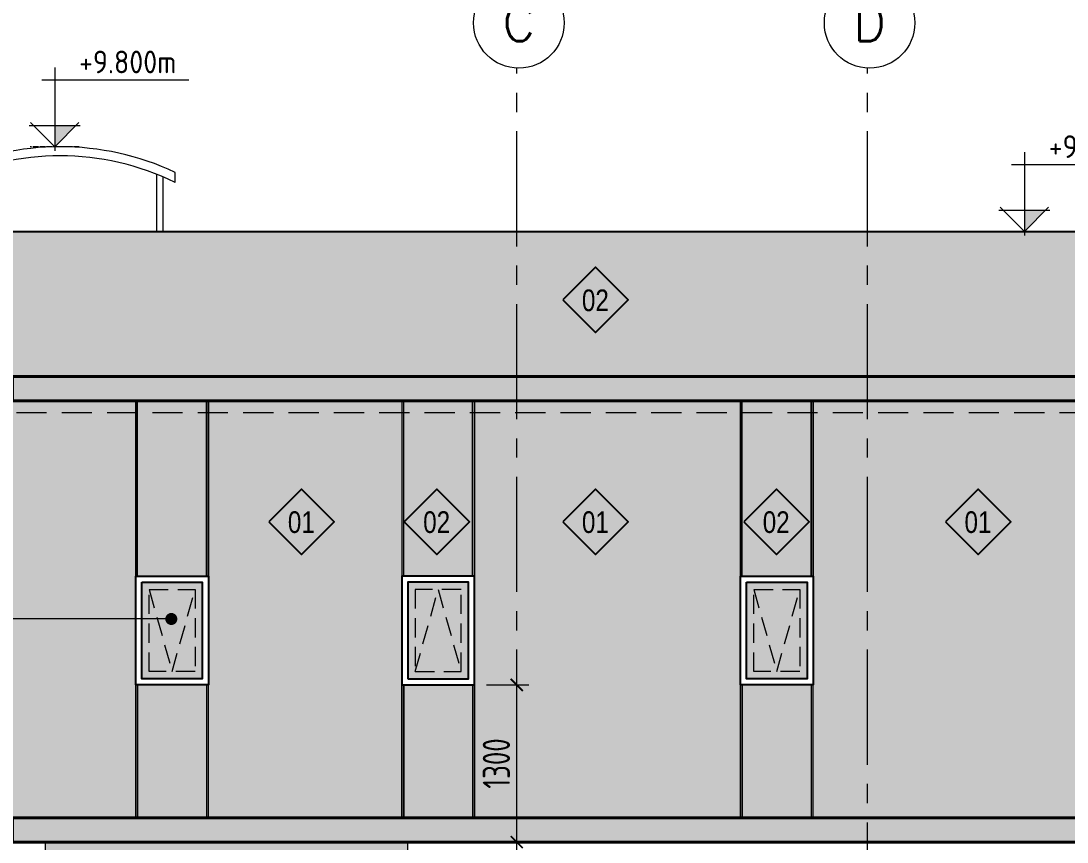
# Model space of a CAD drawing. Header units: millimetres. Extents: x -30697 to 201471, y -29614 to 19378.
# Drawn here: x 170239 to 178889, y 4050 to 10841 of the extents above; entities that cross this region are included whole.
import ezdxf
from ezdxf.enums import TextEntityAlignment as Align

# ---------------------------------------------------------------- set-up
doc = ezdxf.new("R2010")
doc.units = ezdxf.units.MM
doc.header["$MEASUREMENT"] = 0
doc.header["$PDMODE"] = 1
for name, pattern in [('1735 X DT-5BR-ELE_04$0$DASHED', [0.75, 0.5, -0.25]), ('1735 X DT-5BR-ELE_04$0$HIDDEN2', [4.7625, 3.175, -1.5875]), ('ACAD_ISO02W100', [15, 12, -3]), ('CENTER2', [28.575, 19.05, -3.175, 3.175, -3.175])]:
    doc.linetypes.add(name, pattern=pattern)
doc.layers.add('00--ORIGIN POINT', color=200, linetype='Continuous', lineweight=20, plot=False)
doc.layers.add('1735 X DT-5BR-ELE_04$0$00--ORIGIN', color=6, linetype='Continuous', lineweight=0, plot=False)
for name, color, linetype, lineweight in [('03--GRID', 252, 'CENTER2', 5), ('03--GRIDBUBBLE', 8, 'Continuous', 18), ('03--GRIDTEXT', 4, 'Continuous', 40), ('05--LEADER', 8, 'Continuous', 13), ('07--DIM-2', 2, 'Continuous', 25), ('08--TAG REF', 7, 'Continuous', 25), ('1735 X DT-5BR-ELE_04$0$06--LINE-0', 8, 'Continuous', 13), ('1735 X DT-5BR-ELE_04$0$06--LINE-2', 2, 'Continuous', 25), ('1735 X DT-5BR-ELE_04$0$06--LINE-4', 4, 'Continuous', 40), ('1735 X DT-5BR-ELE_04$0$G--STELWRK-0', 8, 'Continuous', 13), ('1735 X DT-5BR-ELE_04$0$L--WINDOW-2', 2, 'Continuous', 25), ('1735 X DT-5BR-ELE_04$0$L--WINDOW-HID', 8, '1735 X DT-5BR-ELE_04$0$HIDDEN2', 9), ('1735 X DT-5BR-ELE_04$0$W--ELV-1', 250, '1735 X DT-5BR-ELE_04$0$DASHED', 9), ('1735 X DT-5BR-ELE_04$0$Z--GROOVES', 7, 'Continuous', 9), ('1735 X DT-5BR-ELE_04$0$Z--GROOVES-DUMMY.', 252, 'Continuous', 9), ('W--ELEV-2', 7, 'Continuous', 20)]:
    doc.layers.add(name, color=color, linetype=linetype, lineweight=lineweight)
doc.layers.add('08--WINREF-1', color=8, linetype='Continuous')
doc.layers.add('1735 X DT-5BR-ELE$0$08--WINREF-1', color=8, linetype='Continuous')
for name, color, linetype, lineweight, true_color in [('1735 X DT-5BR-ELE_04$0$L--GL SHADE-1', 7, 'Continuous', 20, 0xd7e1ff), ('1735 X DT-5BR-ELE_04$0$L--SHADE-1', 7, 'Continuous', 20, 0xf5f5f5), ('1735 X DT-5BR-ELE_04$0$L--SHADE-2', 7, 'Continuous', 20, 0xd2d2d2)]:
    doc.layers.add(name, color=color, linetype=linetype, lineweight=lineweight, true_color=true_color)
doc.styles.add('1735 X DT-5BR-ELE$0$Ariel', font='arial.ttf', dxfattribs={"width": 0.8})
doc.styles.add('Ariel', font='arial.ttf', dxfattribs={"width": 0.8})
doc.styles.add('ISO', font='isocp2.shx', dxfattribs={"width": 0.8})
doc.styles.add('ROMANS', font='romans.shx')
doc.dimstyles.new('1-100_AR', dxfattribs={"dimtxt": 225, "dimasz": 100, "dimexe": 100, "dimexo": 100, "dimgap": 0, "dimtad": 0, "dimzin": 12, "dimdsep": 46, "dimtxsty": 'ISO', "dimblk": 'ARCHTICK', "dimcen": 100, "dimdle": 100, "dimclrd": 8, "dimclre": 9, "dimclrt": 2, "dimadec": 0, "dimazin": 0, "dimtfac": 1, "dimtmove": 0, "dimatfit": 2, "dimldrblk": 'ARCHTICK', "dimfxl": 1, "dimtvp": 0.75, "dimtolj": 1, "dimtzin": 12, "dimlwd": 9, "dimlwe": 9, "dimarcsym": 0})
doc.dimstyles.new('1-50', dxfattribs={"dimtxt": 125, "dimasz": 50, "dimexe": 50, "dimexo": 50, "dimgap": 0, "dimtad": 0, "dimdec": 3, "dimzin": 12, "dimdsep": 46, "dimtxsty": 'ISO', "dimblk": 'ARCHTICK', "dimcen": -150, "dimdle": 50, "dimclrd": 9, "dimclre": 9, "dimclrt": 2, "dimadec": 0, "dimazin": 0, "dimtfac": 1, "dimtdec": 3, "dimtmove": 1, "dimatfit": 2, "dimldrblk": 'ARCHTICK', "dimfxl": 1, "dimtvp": 0.75, "dimtolj": 1, "dimtzin": 12, "dimlwd": 18, "dimlwe": 18, "dimarcsym": 0})
doc.dimstyles.new('Copy of 1-100_AR LEADER', dxfattribs={"dimtxt": 200, "dimasz": 100, "dimexe": 100, "dimexo": 100, "dimgap": 0, "dimtad": 0, "dimdec": 0, "dimzin": 12, "dimdsep": 46, "dimtxsty": 'ISO', "dimcen": 150, "dimdle": 100, "dimclrd": 8, "dimclre": 9, "dimclrt": 2, "dimadec": 0, "dimazin": 0, "dimtfac": 1, "dimtdec": 0, "dimtmove": 0, "dimatfit": 2, "dimfxl": 1, "dimtvp": 0.75, "dimtolj": 1, "dimtzin": 12, "dimlwd": 9, "dimlwe": 9, "dimarcsym": 0})

# ---------------------------------------------------------------- blocks, each defined once
blk = doc.blocks.new('*U520')
at = {"layer": '1735 X DT-5BR-ELE_04$0$Z--GROOVES-DUMMY.', "ltscale": 25, "transparency": 33554623}
h = blk.add_hatch(color=256, dxfattribs=at)
h.dxf.hatch_style = 1
h.paths.add_polyline_path([(0, 15), (0, 0), (1450, 0), (1450, 15)])
at = {"layer": '1735 X DT-5BR-ELE_04$0$Z--GROOVES', "ltscale": 25}
blk.add_lwpolyline([(0, 15), (0, 0), (1450, 0), (1450, 15)], close=True, dxfattribs=at)
blk = doc.blocks.new('*U521')
at = {"layer": '1735 X DT-5BR-ELE_04$0$Z--GROOVES-DUMMY.', "ltscale": 25, "transparency": 33554623}
h = blk.add_hatch(color=256, dxfattribs=at)
h.dxf.hatch_style = 1
h.paths.add_polyline_path([(0, 15), (0, 0), (1100, 0), (1100, 15)])
at = {"layer": '1735 X DT-5BR-ELE_04$0$Z--GROOVES', "ltscale": 25}
blk.add_lwpolyline([(0, 15), (0, 0), (1100, 0), (1100, 15)], close=True, dxfattribs=at)
blk = doc.blocks.new('*U512')
at = {"layer": '1735 X DT-5BR-ELE_04$0$L--GL SHADE-1'}
h = blk.add_hatch(color=256, dxfattribs=at)
h.dxf.hatch_style = 1
h.paths.add_polyline_path([(50, -50), (550, -50), (550, -850), (50, -850)])
at = {"layer": '1735 X DT-5BR-ELE_04$0$L--WINDOW-2'}
for points in [[(0, 0), (600, 0), (600, -900), (0, -900)], [(50, -50), (550, -50), (550, -850), (50, -850)]]:
    blk.add_lwpolyline(points, close=True, dxfattribs=at)
at = {"layer": '1735 X DT-5BR-ELE_04$0$L--WINDOW-HID', "ltscale": 50}
blk.add_lwpolyline([(110, -110), (490, -110), (490, -790), (110, -790)], close=True, dxfattribs=at)
blk.add_lwpolyline([(110, -110), (300, -790), (490, -110)], dxfattribs=at)
blk = doc.blocks.new('*U506')
at = {"layer": '1735 X DT-5BR-ELE_04$0$L--SHADE-1', "transparency": 33554687}
h = blk.add_hatch(color=256, dxfattribs=at)
h.dxf.hatch_style = 1
h.paths.add_polyline_path([(0, 200), (-13069.2, 200), (-13069.2, 0), (0, 0)])
at = {"layer": '1735 X DT-5BR-ELE_04$0$06--LINE-4'}
blk.add_lwpolyline([(0, 200), (-13069.2, 200), (-13069.2, 0), (0, 0)], close=True, dxfattribs=at)
blk = doc.blocks.new('*U510')
at = {"layer": '1735 X DT-5BR-ELE_04$0$L--SHADE-1', "transparency": 33554687}
h = blk.add_hatch(color=256, dxfattribs=at)
h.dxf.hatch_style = 1
h.paths.add_polyline_path([(0, 200), (-12269.2, 200), (-12269.2, 0), (0, 0)])
at = {"layer": '1735 X DT-5BR-ELE_04$0$06--LINE-4'}
blk.add_lwpolyline([(0, 200), (-12269.2, 200), (-12269.2, 0), (0, 0)], close=True, dxfattribs=at)
blk = doc.blocks.new('1735 X DT-5BR-ELE_04$0$pantry')
at = {"layer": '1735 X DT-5BR-ELE_04$0$L--GL SHADE-1'}
h = blk.add_hatch(color=256, dxfattribs=at)
h.dxf.hatch_style = 1
h.paths.add_polyline_path([(50, -850), (550, -850), (550, -50), (50, -50)])
at = {"layer": '1735 X DT-5BR-ELE_04$0$L--WINDOW-2'}
for points in [[(0, -900), (600, -900), (600, 0), (0, 0)], [(50, -850), (550, -850), (550, -50), (50, -50)]]:
    blk.add_lwpolyline(points, close=True, dxfattribs=at)
at = {"layer": '1735 X DT-5BR-ELE_04$0$L--WINDOW-HID', "ltscale": 50}
blk.add_lwpolyline([(110, -790), (490, -790), (490, -110), (110, -110)], close=True, dxfattribs=at)
blk.add_lwpolyline([(110, -790), (300, -110), (490, -790)], dxfattribs=at)
blk = doc.blocks.new('1735 X DT-5BR-ELE_04$0$A$C10C675B2')
at = {"layer": '1735 X DT-5BR-ELE_04$0$G--STELWRK-0'}
for p, q in [((-1775, 488.5, -1035.9), (-1775, 405.8, -1035.9)), ((-1675, -900, -776.9), (-1675, 451.1, 389.4)), ((-1625, -900, -778.8), (-1625, 471.7, 396.7)), ((-25, 0, -7.5), (-25, 471.7, 396.7)), ((25, 0), (25, 451.1, 389.4)), ((125, 405.8, -1035.9), (125, 488.5, -1035.9))]:
    blk.add_line(p, q, dxfattribs=at)
for radius, start, end in [(2239.3, 64.89719, 115.10281), (2164.3, 63.96339, 116.03661)]:
    blk.add_arc((-825, -1539.3, -1035.9), radius, start, end, dxfattribs=at)
blk = doc.blocks.new('1735 X DT-5BR-ELE_04')
at = {"layer": '1735 X DT-5BR-ELE_04$0$L--SHADE-1', "transparency": 33554687}
h = blk.add_hatch(color=256, dxfattribs=at)
h.dxf.hatch_style = 1
h.paths.add_polyline_path([(171188.5, 7700), (170169.4, 7700), (170169.4, 7900), (170061.5, 7900), (169251.5, 7900), (169138.5, 7900), (169138.5, 7700), (165738.5, 7700), (165738.5, 4250), (171188.5, 4250)])
h = blk.add_hatch(color=256, dxfattribs=at)
h.dxf.hatch_style = 1
h.paths.add_polyline_path([(171788.5, 7700), (173388.5, 7700), (173388.5, 4250), (171788.5, 4250)])
h = blk.add_hatch(color=256, dxfattribs=at)
h.dxf.hatch_style = 1
h.paths.add_polyline_path([(173988.6, 4250), (176188.5, 4250), (176188.5, 7700), (173988.6, 7700)])
h = blk.add_hatch(color=256, dxfattribs=at)
h.dxf.hatch_style = 1
h.paths.add_polyline_path([(176788.5, 7700), (182238.5, 7700), (182238.5, 4250), (176788.5, 4250)])
h = blk.add_hatch(color=256, dxfattribs=at)
h.dxf.hatch_style = 1
h.paths.add_polyline_path([(170438.6, 2650), (171438.6, 2650), (171438.6, 450), (171638.5, 450), (171638.5, 465), (173438.5, 465), (173438.5, 1450), (171638.4, 1450), (171638.4, 2650), (173438.3, 2650), (173438.3, 4050), (170438.6, 4050)])
at = {"layer": '1735 X DT-5BR-ELE_04$0$L--SHADE-2', "transparency": 33554687}
h = blk.add_hatch(color=256, dxfattribs=at)
h.dxf.hatch_style = 1
h.paths.add_polyline_path([(169138.5, 9100), (169251.5, 9100), (169251.5, 8200), (170061.5, 8200), (170061.5, 9100), (180788.5, 9100), (180788.5, 7900), (169138.5, 7900)])
h = blk.add_hatch(color=256, dxfattribs=at)
h.dxf.hatch_style = 1
h.paths.add_polyline_path([(171203.5, 7700), (171773.5, 7700), (171773.5, 6250), (171203.5, 6250)])
h = blk.add_hatch(color=256, dxfattribs=at)
h.dxf.hatch_style = 1
h.paths.add_polyline_path([(173403.5, 7700), (173973.6, 7700), (173973.6, 6250), (173403.5, 6250)])
h = blk.add_hatch(color=256, dxfattribs=at)
h.dxf.hatch_style = 1
h.paths.add_polyline_path([(176203.5, 7700), (176773.5, 7700), (176773.5, 6250), (176203.5, 6250)])
h = blk.add_hatch(color=256, dxfattribs=at)
h.dxf.hatch_style = 1
h.paths.add_polyline_path([(171203.5, 5350), (171773.5, 5350), (171773.5, 4250), (171203.5, 4250)])
h = blk.add_hatch(color=256, dxfattribs=at)
h.dxf.hatch_style = 1
h.paths.add_polyline_path([(173403.5, 5350), (173973.6, 5350), (173973.6, 4250), (173403.5, 4250)])
h = blk.add_hatch(color=256, dxfattribs=at)
h.dxf.hatch_style = 1
h.paths.add_polyline_path([(176203.5, 5350), (176773.5, 5350), (176773.5, 4250), (176203.5, 4250)])
at = {"layer": '1735 X DT-5BR-ELE_04$0$00--ORIGIN'}
for points in [[(171188.5, 7700), (170169.4, 7700), (170169.4, 7900), (170061.5, 7900), (169251.5, 7900), (169138.5, 7900), (169138.5, 7700), (165738.5, 7700), (165738.5, 4250), (171188.5, 4250)], [(171788.5, 7700), (173388.5, 7700), (173388.5, 4250), (171788.5, 4250)], [(173988.6, 4250), (176188.5, 4250), (176188.5, 7700), (173988.6, 7700)], [(176788.5, 7700), (182238.5, 7700), (182238.5, 4250), (176788.5, 4250)], [(171203.5, 5350), (171773.5, 5350), (171773.5, 4250), (171203.5, 4250)], [(173403.5, 5350), (173973.6, 5350), (173973.6, 4250), (173403.5, 4250)], [(176203.5, 5350), (176773.5, 5350), (176773.5, 4250), (176203.5, 4250)], [(170438.6, 2650), (171438.6, 2650), (171438.6, 450), (171638.5, 450), (171638.5, 465), (173438.5, 465), (173438.5, 1450), (171638.4, 1450), (171638.4, 2650), (173438.3, 2650), (173438.3, 4050), (170438.6, 4050)]]:
    blk.add_lwpolyline(points, close=True, dxfattribs=at)
at = {"layer": '1735 X DT-5BR-ELE_04$0$00--ORIGIN', "elevation": 0}
for points in [[(171203.5, 7700), (171773.5, 7700), (171773.5, 6250), (171203.5, 6250)], [(173403.5, 7700), (173973.6, 7700), (173973.6, 6250), (173403.5, 6250)], [(176203.5, 7700), (176773.5, 7700), (176773.5, 6250), (176203.5, 6250)]]:
    blk.add_lwpolyline(points, close=True, dxfattribs=at)
at = {"layer": '1735 X DT-5BR-ELE_04$0$06--LINE-2'}
blk.add_lwpolyline([(169138.5, 9100), (169251.5, 9100), (169251.5, 8200), (170061.5, 8200), (170061.5, 9100), (180788.5, 9100), (180788.5, 7900), (169138.5, 7900)], close=True, dxfattribs=at)
at = {"layer": '1735 X DT-5BR-ELE_04$0$W--ELV-1', "ltscale": 500}
for p, q in [((193700.7, 9100), (159342, 9100)), ((193700.7, 9100), (159342, 9100)), ((193700.7, 7600), (159342, 7600)), ((193700.7, 4050), (159342, 4050))]:
    blk.add_line(p, q, dxfattribs=at)
at = {"layer": '1735 X DT-5BR-ELE_04$0$06--LINE-0'}
blk.add_blockref('1735 X DT-5BR-ELE_04$0$A$C10C675B2', (171388.5, 9100), dxfattribs=at)
at = {"layer": '1735 X DT-5BR-ELE_04$0$06--LINE-4'}
for name, p in [('*U506', (183238.5, 7700)), ('*U510', (182438.5, 4050))]:
    blk.add_blockref(name, p, dxfattribs=at)
at = {"layer": '1735 X DT-5BR-ELE_04$0$L--WINDOW-2', "color": 5}
for p in [(171188.5, 6250), (176188.5, 6250)]:
    blk.add_blockref('*U512', p, dxfattribs=at)
at = {"layer": '1735 X DT-5BR-ELE_04$0$L--WINDOW-2'}
blk.add_blockref('1735 X DT-5BR-ELE_04$0$pantry', (173388.5, 6250), dxfattribs=at)
at = {"layer": '1735 X DT-5BR-ELE_04$0$Z--GROOVES-DUMMY.', "ltscale": 25}
for name, p, rotation in [('*U520', (171188.5, 7700), 270), ('*U520', (173388.5, 7700), 270), ('*U520', (176188.5, 7700), 270), ('*U521', (171788.5, 4250), 90), ('*U521', (173988.6, 4250), 90), ('*U521', (176788.5, 4250), 90)]:
    blk.add_blockref(name, p, dxfattribs=dict(at, rotation=rotation))
at = {"layer": '1735 X DT-5BR-ELE_04$0$Z--GROOVES-DUMMY.', "ltscale": 25, "xscale": -1}
for name, p, rotation in [('*U520', (171788.5, 7700), 90), ('*U520', (173988.6, 7700), 90), ('*U520', (176788.5, 7700), 90), ('*U521', (171188.5, 4250), 270), ('*U521', (173388.5, 4250), 270), ('*U521', (176188.5, 4250.1), 270)]:
    blk.add_blockref(name, p, dxfattribs=dict(at, rotation=rotation))
blk = doc.blocks.new('_ArchTick')
at = {"color": 0, "const_width": 0.15}
blk.add_lwpolyline([(-0.5, -0.5), (0.5, 0.5)], dxfattribs=at)
blk = doc.blocks.new('*D44')
at = {"layer": '07--DIM-2', "color": 8, "lineweight": 9, "transparency": 16777216}
blk.add_line((174338.5, 3950), (174338.5, 5450), dxfattribs=at)
at = {"layer": '07--DIM-2', "color": 9, "lineweight": 9, "transparency": 16777216}
for p, q in [((174088.6, 5350), (174438.5, 5350)), ((174097.1, 4050), (174438.5, 4050))]:
    blk.add_line(p, q, dxfattribs=at)
at = {"layer": 'Defpoints', "color": 0, "transparency": 16777216}
for p in [(173988.6, 5350), (174338.5, 5350), (173997.1, 4050)]:
    blk.add_point(p, dxfattribs=at)
at = {"layer": '07--DIM-2', "color": 8, "lineweight": 9, "transparency": 16777216, "xscale": 100, "yscale": 100, "zscale": 100}
for p, rotation in [((174338.5, 5350), 90), ((174338.5, 4050), 270)]:
    blk.add_blockref('_ArchTick', p, dxfattribs=dict(at, rotation=rotation))
at = {"layer": '07--DIM-2', "color": 2, "transparency": 16777216, "insert": (174169.8, 4700), "char_height": 225, "attachment_point": 5, "rotation": 90, "style": 'ISO'}
blk.add_mtext('\\A1;1300', dxfattribs=at)
blk = doc.blocks.new('GRUDH')
at = {"layer": '03--GRIDBUBBLE'}
blk.add_circle((0, 0), 499, dxfattribs=at)
at = {"layer": '03--GRIDTEXT', "style": 'Ariel', "width": 0.8, "flags": 4}
blk.add_attdef('GRID', text='', height=400, dxfattribs=at).set_placement((0, 0), align=Align.MIDDLE_CENTER)
blk = doc.blocks.new('*U19')
at = {"layer": '08--WINREF-1', "color": 2}
blk.add_lwpolyline([(339, 0), (0, -339), (-339, 0), (0, 339)], close=True, dxfattribs=at)
at = {"style": 'Ariel', "width": 0.8}
blk.add_attdef('CB-02', text='', height=225, dxfattribs=at).set_placement((3, -4), align=Align.MIDDLE)
blk = doc.blocks.new('*U34')
at = {"layer": '1735 X DT-5BR-ELE$0$08--WINREF-1', "color": 2}
blk.add_lwpolyline([(339, 0), (0, -339), (-339, 0), (0, 339)], close=True, dxfattribs=at)
at = {"style": '1735 X DT-5BR-ELE$0$Ariel', "width": 0.8}
blk.add_attdef('CB-02', text='', height=225, dxfattribs=at).set_placement((3, -4), align=Align.MIDDLE)
blk = doc.blocks.new('*U109')
at = {"color": 2}
for p, q in [((0, 875), (0, -46)), ((1478, 734), (-141, 734)), ((-280, 234), (280, 234)), ((0, 0), (-267, 267)), ((267, 267), (0, 0))]:
    blk.add_line(p, q, dxfattribs=at)
blk.add_solid([(0, 234), (234, 234), (0, 0), (234, 234)], dxfattribs=at)
at = {"layer": '00--ORIGIN POINT', "linetype": 'ACAD_ISO02W100', "ltscale": 5}
blk.add_line((270, 0), (-270, 0), dxfattribs=at)
at = {"style": 'ISO', "width": 0.8}
for tag, p in [('LEVEL', (225, 782)), ('FLOOR', (225, 406))]:
    blk.add_attdef(tag, p, '', height=250, dxfattribs=at)
blk = doc.blocks.new('*U30')
at = {"layer": '08--WINREF-1', "color": 2}
blk.add_lwpolyline([(339, 0), (0, -339), (-339, 0), (0, 339)], close=True, dxfattribs=at)
at = {"style": 'Ariel', "width": 0.8}
blk.add_attdef('CB-02', text='', height=225, dxfattribs=at).set_placement((3, -4), align=Align.MIDDLE)
blk.add_leader([(-9705, 0), (-339, 0)], dimstyle='1-50', override={"dimtxt": 100, "dimasz": 125, "dimgap": 50, "dimtad": 0, "dimldrblk": 'Dot', "dimfxl": 3, "dimarcsym": 1})

msp = doc.modelspace()

# ---------------------------------------------------------------- linework, layer by layer
at = {"layer": '03--GRID', "ltscale": 50}
for p, q in [((174338.547, -1025.464), (174338.547, 10449.646)), ((177238.547, -1025.464), (177238.547, 10449.646))]:
    msp.add_line(p, q, dxfattribs=at)

# ---------------------------------------------------------------- block references
at = {"layer": '03--GRIDBUBBLE'}
ref = msp.add_blockref('GRUDH', (174355.895, 10823.869), dxfattribs=dict(at, xscale=0.75, yscale=0.75, zscale=0.75, rotation=267.345885247266))
ref.add_attrib('GRID', 'C', dxfattribs={"layer": '03--GRIDTEXT', "height": 300, "style": 'ROMANS'}).set_placement((174355.895, 10823.869), align=Align.MIDDLE_CENTER)
ref = msp.add_blockref('GRUDH', (177255.895, 10823.869), dxfattribs=dict(at, xscale=0.75, yscale=0.75, zscale=0.75, rotation=267.345885247266))
ref.add_attrib('GRID', 'D', dxfattribs={"layer": '03--GRIDTEXT', "height": 300, "style": 'ROMANS'}).set_placement((177255.895, 10823.869), align=Align.MIDDLE_CENTER)

# ---------------------------------------------------------------- next in the draw order: block references
msp.add_blockref('1735 X DT-5BR-ELE_04', (0, 0))

# ---------------------------------------------------------------- next in the draw order: block references
at = {"layer": '08--TAG REF'}
ref = msp.add_blockref('*U34', (174990.609, 8533.204), dxfattribs=dict(at, xscale=-0.7964601769911505, yscale=0.7964601769911505, zscale=0.7964601769911505))
ref.add_attrib('CB-02', '02', dxfattribs={"layer": '0', "height": 179.2035, "style": '1735 X DT-5BR-ELE$0$Ariel', "width": 0.8}).set_placement((174988.577, 8530.175), align=Align.MIDDLE)
ref = msp.add_blockref('*U19', (172559.086, 6698.891), dxfattribs=dict(at, xscale=-0.7964601769911505, yscale=0.7964601769911505, zscale=0.7964601769911505))
ref.add_attrib('CB-02', '01', dxfattribs={"layer": '0', "height": 179.2035, "style": 'Ariel', "width": 0.8}).set_placement((172557.054, 6695.862), align=Align.MIDDLE)
ref = msp.add_blockref('*U19', (173678.143, 6698.891), dxfattribs=dict(at, xscale=-0.7964601769911505, yscale=0.7964601769911505, zscale=0.7964601769911505))
ref.add_attrib('CB-02', '02', dxfattribs={"layer": '0', "height": 179.2035, "style": 'Ariel', "width": 0.8}).set_placement((173676.11, 6695.862), align=Align.MIDDLE)
ref = msp.add_blockref('*U19', (174990.609, 6698.891), dxfattribs=dict(at, xscale=-0.7964601769911505, yscale=0.7964601769911505, zscale=0.7964601769911505))
ref.add_attrib('CB-02', '01', dxfattribs={"layer": '0', "height": 179.2035, "style": 'Ariel', "width": 0.8}).set_placement((174988.577, 6695.862), align=Align.MIDDLE)
ref = msp.add_blockref('*U19', (176485.606, 6698.891), dxfattribs=dict(at, xscale=-0.7964601769911505, yscale=0.7964601769911505, zscale=0.7964601769911505))
ref.add_attrib('CB-02', '02', dxfattribs={"layer": '0', "height": 179.2035, "style": 'Ariel', "width": 0.8}).set_placement((176483.574, 6695.862), align=Align.MIDDLE)
ref = msp.add_blockref('*U19', (178153.939, 6698.891), dxfattribs=dict(at, xscale=-0.7964601769911505, yscale=0.7964601769911505, zscale=0.7964601769911505))
ref.add_attrib('CB-02', '01', dxfattribs={"layer": '0', "height": 179.2035, "style": 'Ariel', "width": 0.8}).set_placement((178151.906, 6695.862), align=Align.MIDDLE)
ref = msp.add_blockref('*U30', (163752.418, 5894.96), dxfattribs=dict(at, xscale=-0.7964601769911505, yscale=0.7964601769911505, zscale=0.7964601769911505))
ref.add_attrib('CB-02', '04', dxfattribs={"layer": '0', "height": 179.2035, "style": 'Ariel', "width": 0.8}).set_placement((163750.385, 5891.931), align=Align.MIDDLE)
at = {"layer": 'W--ELEV-2'}
ref = msp.add_blockref('*U109', (170517.921, 9800, -1035.872), dxfattribs=dict(at, xscale=0.75, yscale=0.75, zscale=0.75))
ref.add_attrib('LEVEL', '+9.800m', (170719.12, 10407.608, -1035.872), dxfattribs={"layer": '0', "height": 187.5, "style": 'ISO'})
ref = msp.add_blockref('*U109', (178535.747, 9100), dxfattribs=dict(at, xscale=0.75, yscale=0.75, zscale=0.75))
ref.add_attrib('LEVEL', '+9.100m', (178736.947, 9707.608), dxfattribs={"layer": '0', "height": 187.5, "style": 'ISO'})

# ---------------------------------------------------------------- next in the draw order: dimensions: what is measured, and where the dimension line sits
at = {"layer": '07--DIM-2'}
dim = msp.add_linear_dim(base=(174338.547, 5350), p1=(173997.132, 4050), p2=(173988.55, 5350), angle=90, dimstyle='1-100_AR', dxfattribs=at)
dim.commit()
dim.dimension.update_dxf_attribs({"geometry": '*D44', "text_midpoint": (174169.797, 4700)})

# ---------------------------------------------------------------- next in the draw order: leaders
at = {"layer": '05--LEADER'}
msp.add_leader([(169806.611, 9679.837), (169806.611, 12309.508), (171513.541, 12309.508)], dimstyle='Copy of 1-100_AR LEADER', dxfattribs=at)

doc.saveas('drawing.dxf')
